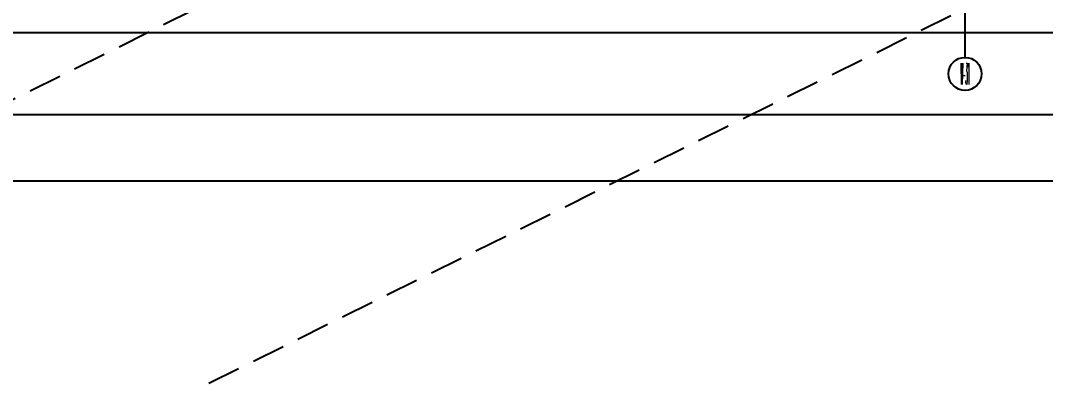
# Model space of a CAD drawing. Header units: millimetres. Extents: x 110215 to 630040, y -488650 to 141897.
# Drawn here: x 212451 to 224828, y 2886 to 7236 of the extents above; entities that cross this region are included whole.
import ezdxf
from ezdxf.enums import TextEntityAlignment as Align
from ezdxf.xclip import XClip

# ---------------------------------------------------------------- set-up
doc = ezdxf.new("R2010")
doc.units = ezdxf.units.MM
doc.header["$LTSCALE"] = 1000
doc.header["$XCLIPFRAME"] = 0
doc.linetypes.add('_DASH', pattern=[0.6, 0.4, -0.2])
doc.layers.get('Defpoints').update_dxf_attribs({"color": 2})
doc.layers.add('0-118标注', color=2, linetype='Continuous')
doc.styles.add('_TCH_AXIS', font='COMPLEX', dxfattribs={"bigfont": 'GBCBIG'})
doc.styles.add('COMPLEX', font='COMPLEX')
doc.styles.add('黑体', font='simhei.ttf')
doc.dimstyles.new('50', dxfattribs={"dimscale": 50, "dimtxt": 3, "dimasz": 0.6, "dimexe": 0.6, "dimexo": 0.6, "dimtad": 1, "dimdec": 0, "dimdsep": 46, "dimtxsty": '黑体', "dimblk1": 'ARCHTICK', "dimblk2": 'ARCHTICK', "dimsah": 1, "dimcen": 0, "dimdle": 1, "dimclrd": 251, "dimclre": 251, "dimclrt": 2, "dimadec": 0, "dimazin": 0, "dimtfac": 1, "dimtdec": 0, "dimtix": 1, "dimtmove": 2, "dimatfit": 3, "dimldrblk": 'DOT', "dimfxl": 0, "dimtolj": 1, "dimtzin": 0, "dimarcsym": 0})

# ---------------------------------------------------------------- blocks, each defined once
blk = doc.blocks.new('_ArchTick')
at = {"color": 0, "linetype": 'ByBlock', "const_width": 0.4}
blk.add_lwpolyline([(-0.5, -0.5), (0.5, 0.5)], dxfattribs=at)
blk = doc.blocks.new('*D828')
at = {"color": 251, "lineweight": -2, "transparency": 16777216}
for p, q in [((269244, 7341), (269244, 7061)), ((351969, 7341), (351969, 7061)), ((269194, 7091), (352019, 7091))]:
    blk.add_line(p, q, dxfattribs=at)
at = {"layer": 'Defpoints', "color": 0, "transparency": 16777216}
for p in [(269244, 7391), (351969, 7391), (351969, 7091)]:
    blk.add_point(p, dxfattribs=at)
at = {"color": 251, "lineweight": -2, "transparency": 16777216, "xscale": 30, "yscale": 30, "zscale": 30, "rotation": 180}
blk.add_blockref('_ArchTick', (269244, 7091), dxfattribs=at)
at = {"color": 251, "lineweight": -2, "transparency": 16777216, "xscale": 30, "yscale": 30, "zscale": 30}
blk.add_blockref('_ArchTick', (351969, 7091), dxfattribs=at)
at = {"color": 2, "transparency": 16777216, "insert": (310607, 7197), "char_height": 150, "attachment_point": 5, "style": '黑体'}
blk.add_mtext('\\A1;82725', dxfattribs=at)
blk = doc.blocks.new('_DOT')
at = {"color": 0, "linetype": 'ByBlock'}
blk.add_line((-0.5, 0), (-1, 0), dxfattribs=at)
at = {"color": 0, "linetype": 'ByBlock', "const_width": 0.5}
blk.add_lwpolyline([(-0.25, 0, 1), (0.25, 0, 1)], format="xyb", close=True, dxfattribs=at)
blk = doc.blocks.new('_AXISO')
blk.add_circle((0, 0), 0.5)
at = {"style": 'COMPLEX', "width": 1.041667}
blk.add_attdef('A', text='', height=0.56, dxfattribs=at).set_placement((-0.25, -0.28), (0.25, -0.28), align=Align.FIT)
blk = doc.blocks.new('dvdfsdfs')
at = {"layer": '0-118标注'}
blk.add_line((287506.3, 6790.8, 13.8), (287506.3, 8090.8), dxfattribs=at)
ref = blk.add_blockref('_AXISO', (287506.3, 6590.8, 13.8), dxfattribs=dict(at, xscale=400, yscale=400, zscale=400))
ref.add_attrib('A', 'W-31', dxfattribs={"layer": '0', "height": 257.36, "style": '_TCH_AXIS', "width": 0.115385}).set_placement((287451.1, 6462.2, 13.8), (287561.4, 6462.2, 13.8), align=Align.FIT)
dim = blk.add_linear_dim(base=(351969.4, 7090.8), p1=(269244.4, 7390.8), p2=(351969.4, 7390.8), dimstyle='50', override={"dimfxl": 5, "dimarcsym": 1})
dim.commit()
dim.dimension.update_dxf_attribs({"geometry": '*D828', "text_midpoint": (310606.9, 7197.1)})

msp = doc.modelspace()

# ---------------------------------------------------------------- linework, layer by layer
at = {"color": 251, "linetype": '_DASH'}
for p, q in [((225288, 12690.4), (205006.8, 2634.8)), ((225298.1, 8090.8), (205010.9, -1964.7))]:
    msp.add_line(p, q, dxfattribs=at)
for p, q in [((227396.9, 6094.5), (201851.5, 6094.5)), ((227396.9, 5294.5), (201851.5, 5294.5))]:
    msp.add_line(p, q)

# ---------------------------------------------------------------- block references
ref = msp.add_blockref('dvdfsdfs', (-63649.9, 0))
XClip(ref).set_block_clipping_path([(267363.5413405289, 6094.4817562175), (288943.9656140088, 15350.053184789)])
ref = msp.add_blockref('dvdfsdfs', (-72939.7, 0))
XClip(ref).set_block_clipping_path([(305891.1221467885, 6094.4817562175), (330306.6420019369, 15350.053184789)])

doc.saveas('drawing.dxf')
